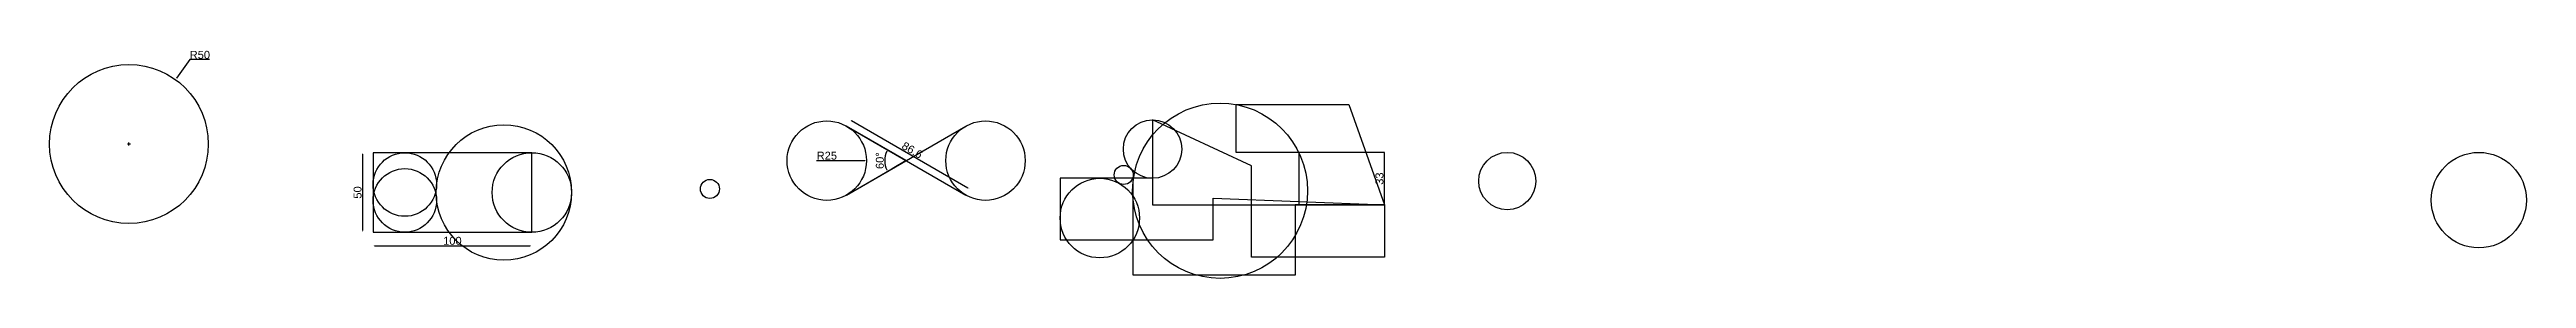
# Model space of a CAD drawing. Header units: inches. Extents: x 158 to 3269, y 262 to 1673.
# Drawn here: x 1709 to 3269, y 338 to 482 of the extents above; entities that cross this region are included whole.
import ezdxf

# ---------------------------------------------------------------- set-up
doc = ezdxf.new("R2010")
doc.units = ezdxf.units.IN
doc.header["$MEASUREMENT"] = 0
doc.styles.get("Standard").update_dxf_attribs({"font": 'arial.ttf'})
doc.dimstyles.new('Personal', dxfattribs={"dimtxt": 5, "dimasz": 1, "dimexe": 0.18, "dimexo": 0.0625, "dimgap": 0.5, "dimtad": 1, "dimtoh": 1, "dimdec": 1, "dimdsep": 46, "dimtxsty": 'Standard', "dimcen": 1, "dimse1": 1, "dimse2": 1, "dimclrt": 2, "dimadec": 0, "dimazin": 0, "dimtfac": 1, "dimtdec": 1, "dimtofl": 0, "dimtmove": 0, "dimatfit": 3, "dimfxl": 1, "dimtfillclr": 2, "dimtolj": 1, "dimtzin": 0, "dimarcsym": 0})

# ---------------------------------------------------------------- blocks, each defined once
blk = doc.blocks.new('*D99')
at = {"color": 0, "lineweight": -2, "transparency": 16777216}
for p, q in [((1797.1, 475.4), (1788.7, 463.7)), ((1809.5, 475.4), (1797.1, 475.4)), ((1757.8, 422.4), (1759.8, 422.4)), ((1758.8, 421.4), (1758.8, 423.4))]:
    blk.add_line(p, q, dxfattribs=at)
at = {"color": 0, "transparency": 16777216}
blk.add_solid([(1788.5, 463.8), (1788.8, 463.6), (1788.1, 462.9)], dxfattribs=at)
at = {"layer": 'Defpoints', "color": 0, "transparency": 16777216}
for p in [(1788.1, 462.9), (1758.8, 422.4)]:
    blk.add_point(p, dxfattribs=at)
at = {"color": 2, "transparency": 16777216, "insert": (1803.5, 478.4), "char_height": 5, "attachment_point": 5}
blk.add_mtext('\\A1;R50', dxfattribs=at)
blk = doc.blocks.new('*D100')
at = {"color": 0, "lineweight": -2, "transparency": 16777216}
blk.add_line((1906, 415.9), (1906, 367.9), dxfattribs=at)
at = {"color": 0, "transparency": 16777216}
for points in [[(1905.8, 415.9), (1906.1, 415.9), (1906, 416.9)], [(1905.8, 367.9), (1906.1, 367.9), (1906, 366.9)]]:
    blk.add_solid(points, dxfattribs=at)
at = {"layer": 'Defpoints', "color": 0, "transparency": 16777216}
for p in [(1912.6, 416.9), (1906, 366.9), (1912.6, 366.9)]:
    blk.add_point(p, dxfattribs=at)
at = {"color": 2, "transparency": 16777216, "insert": (1902.9, 391.9), "char_height": 5, "attachment_point": 5, "rotation": 90}
blk.add_mtext('\\A1;50', dxfattribs=at)
blk = doc.blocks.new('*D101')
at = {"color": 0, "lineweight": -2, "transparency": 16777216}
blk.add_line((1913.6, 358.4), (2011.6, 358.4), dxfattribs=at)
at = {"color": 0, "transparency": 16777216}
for points in [[(1913.6, 358.6), (1913.6, 358.3), (1912.6, 358.4)], [(2011.6, 358.6), (2011.6, 358.3), (2012.6, 358.4)]]:
    blk.add_solid(points, dxfattribs=at)
at = {"layer": 'Defpoints', "color": 0, "transparency": 16777216}
for p in [(1912.6, 366.9), (2012.6, 366.9), (2012.6, 358.4)]:
    blk.add_point(p, dxfattribs=at)
at = {"color": 2, "transparency": 16777216, "insert": (1962.6, 361.5), "char_height": 5, "attachment_point": 5}
blk.add_mtext('\\A1;100', dxfattribs=at)
blk = doc.blocks.new('*D102')
at = {"color": 0, "lineweight": -2, "transparency": 16777216}
blk.add_arc((2248.5, 411.9), 13.5, 154.2472, 205.7528, dxfattribs=at)
at = {"color": 0, "transparency": 16777216}
for points in [[(2236.2, 417.8), (2236.5, 417.7), (2236.8, 418.7)], [(2236.5, 406.1), (2236.2, 406), (2236.8, 405.2)]]:
    blk.add_solid(points, dxfattribs=at)
at = {"layer": 'Defpoints', "color": 0, "transparency": 16777216}
for p in [(2210.8, 433.7), (2235.2, 414.2), (2248.5, 411.9), (2210.8, 390.2), (2286.1, 390.2)]:
    blk.add_point(p, dxfattribs=at)
at = {"color": 2, "transparency": 16777216, "insert": (2231.9, 411.9), "char_height": 5, "attachment_point": 5, "rotation": 90}
blk.add_mtext('\\A1;60°', dxfattribs=at)
blk = doc.blocks.new('*D103')
at = {"color": 0, "lineweight": -2, "transparency": 16777216}
blk.add_line((2214.1, 437.1), (2287.4, 394.8), dxfattribs=at)
at = {"color": 0, "transparency": 16777216}
for points in [[(2214.2, 437.2), (2214.1, 436.9), (2213.3, 437.6)], [(2287.5, 394.9), (2287.3, 394.6), (2288.3, 394.3)]]:
    blk.add_solid(points, dxfattribs=at)
at = {"layer": 'Defpoints', "color": 0, "transparency": 16777216}
for p in [(2211, 433.6), (2286, 390.3), (2288.3, 394.3)]:
    blk.add_point(p, dxfattribs=at)
at = {"color": 2, "transparency": 16777216, "insert": (2252.3, 418.5), "char_height": 5, "attachment_point": 5, "rotation": 330}
blk.add_mtext('\\A1;86.6', dxfattribs=at)
blk = doc.blocks.new('*D104')
at = {"color": 0, "lineweight": -2, "transparency": 16777216}
blk.add_line((2549.7, 416.1), (2549.7, 385.1), dxfattribs=at)
at = {"color": 0, "transparency": 16777216}
for points in [[(2549.6, 416.1), (2549.9, 416.1), (2549.7, 417.1)], [(2549.6, 385.1), (2549.9, 385.1), (2549.7, 384.1)]]:
    blk.add_solid(points, dxfattribs=at)
at = {"layer": 'Defpoints', "color": 0, "transparency": 16777216}
for p in [(2495.8, 417.1), (2495.8, 384.1), (2549.7, 384.1)]:
    blk.add_point(p, dxfattribs=at)
at = {"color": 2, "transparency": 16777216, "insert": (2546.7, 400.6), "char_height": 5, "attachment_point": 5, "rotation": 90}
blk.add_mtext('\\A1;33', dxfattribs=at)
blk = doc.blocks.new('*D105')
at = {"color": 0, "lineweight": -2, "transparency": 16777216}
blk.add_line((2192, 411.9), (2222.5, 411.9), dxfattribs=at)
at = {"color": 0, "transparency": 16777216}
blk.add_solid([(2222.5, 412.1), (2222.5, 411.7), (2223.5, 411.9)], dxfattribs=at)
at = {"layer": 'Defpoints', "color": 0, "transparency": 16777216}
for p in [(2198.5, 411.9), (2223.5, 411.9)]:
    blk.add_point(p, dxfattribs=at)
at = {"color": 2, "transparency": 16777216, "insert": (2198.5, 415), "char_height": 5, "attachment_point": 5}
blk.add_mtext('\\A1;R25', dxfattribs=at)

msp = doc.modelspace()

# ---------------------------------------------------------------- linework, layer by layer
for p, q in [((2403.68, 437.58), (2403.68, 384.11)), ((2466.12, 408.62), (2403.68, 437.58)), ((2403.68, 437.58), (2403.68, 400.82)), ((2456.31, 417.08), (2456.31, 447.16)), ((2456.31, 447.16), (2527.44, 447.16)), ((2527.44, 447.16), (2549.74, 384.11)), ((2210.79, 390.16), (2286.13, 433.66)), ((2248.46, 411.91), (2210.79, 433.66)), ((2210.79, 433.66), (2286.13, 390.16)), ((1912.63, 416.91), (1912.63, 366.91)), ((2012.63, 416.91), (1912.63, 416.91)), ((2012.63, 366.91), (2012.63, 416.91)), ((2210.79, 390.16), (2248.46, 411.91)), ((2248.46, 411.91), (2239.61, 406.8)), ((2495.78, 417.08), (2456.31, 417.08)), ((2466.12, 351.13), (2466.12, 408.62)), ((2549.74, 417.08), (2495.78, 417.08)), ((2495.78, 417.08), (2495.78, 384.11)), ((2549.74, 384.11), (2549.74, 417.08)), ((2403.68, 400.82), (2345.48, 400.82)), ((2345.48, 400.82), (2345.48, 362.05)), ((2391.42, 339.99), (2391.42, 398.59)), ((2403.68, 384.11), (2549.74, 384.11)), ((2441.82, 362.05), (2441.82, 388.34)), ((2441.82, 388.34), (2549.74, 384.11)), ((2549.74, 384.11), (2493.55, 384.11)), ((2493.55, 384.11), (2493.55, 339.99)), ((2549.74, 384.11), (2549.74, 351.13)), ((1912.63, 366.91), (2012.63, 366.91)), ((2345.48, 362.05), (2441.82, 362.05)), ((2549.74, 351.13), (2466.12, 351.13)), ((2493.55, 339.99), (2391.42, 339.99))]:
    msp.add_line(p, q)
for centre, radius in [((1758.79, 422.37), 50), ((2403.68, 419.2), 18.38), ((2446.23, 393), 55.09), ((1995.03, 391.91), 42.6), ((2198.46, 411.91), 25), ((2298.46, 411.91), 25), ((1932.63, 396.91), 20), ((1932.63, 386.91), 20), ((2012.63, 391.91), 25), ((2385.53, 402.92), 6), ((2627.2, 399.08), 18), ((3239.3, 387.08), 30), ((2124.83, 394.13), 6), ((2370.48, 375.82), 25)]:
    msp.add_circle(centre, radius)

# ---------------------------------------------------------------- dimensions: what is measured, and where the dimension line sits
for center, mpoint, picture, middle in [((1758.79, 422.37), (1788.07, 462.89), '*D99', (1803.54, 475.36)), ((2198.46, 411.91), (2223.46, 411.91), '*D105', (2198.46, 411.91))]:
    dim = msp.add_radius_dim(center=center, mpoint=mpoint, dimstyle='Personal')
    dim.commit()
    dim.dimension.update_dxf_attribs({"geometry": picture, "text_midpoint": middle, "dimtype": 164})
for p1, p2, distance, picture, middle in [((2210.96, 433.56), (2285.96, 390.26), 4.62, '*D103', (2252.29, 418.55)), ((1912.63, 416.91), (1912.63, 366.91), -6.67, '*D100', (1902.91, 391.91)), ((2495.78, 417.08), (2495.78, 384.11), 53.96, '*D104', (2546.69, 400.6)), ((1912.63, 366.91), (2012.63, 366.91), -8.46, '*D101', (1962.63, 361.5))]:
    dim = msp.add_aligned_dim(p1=p1, p2=p2, distance=distance, dimstyle='Personal')
    dim.commit()
    dim.dimension.update_dxf_attribs({"geometry": picture, "text_midpoint": middle})
dim = msp.add_angular_dim_2l(base=(2235.17, 414.25), line1=((2210.79, 390.16), (2248.46, 411.91)), line2=((2210.79, 433.66), (2286.13, 390.16)), dimstyle='Personal')
dim.commit()
dim.dimension.update_dxf_attribs({"geometry": '*D102', "text_midpoint": (2231.91, 411.91)})

doc.saveas('drawing.dxf')
